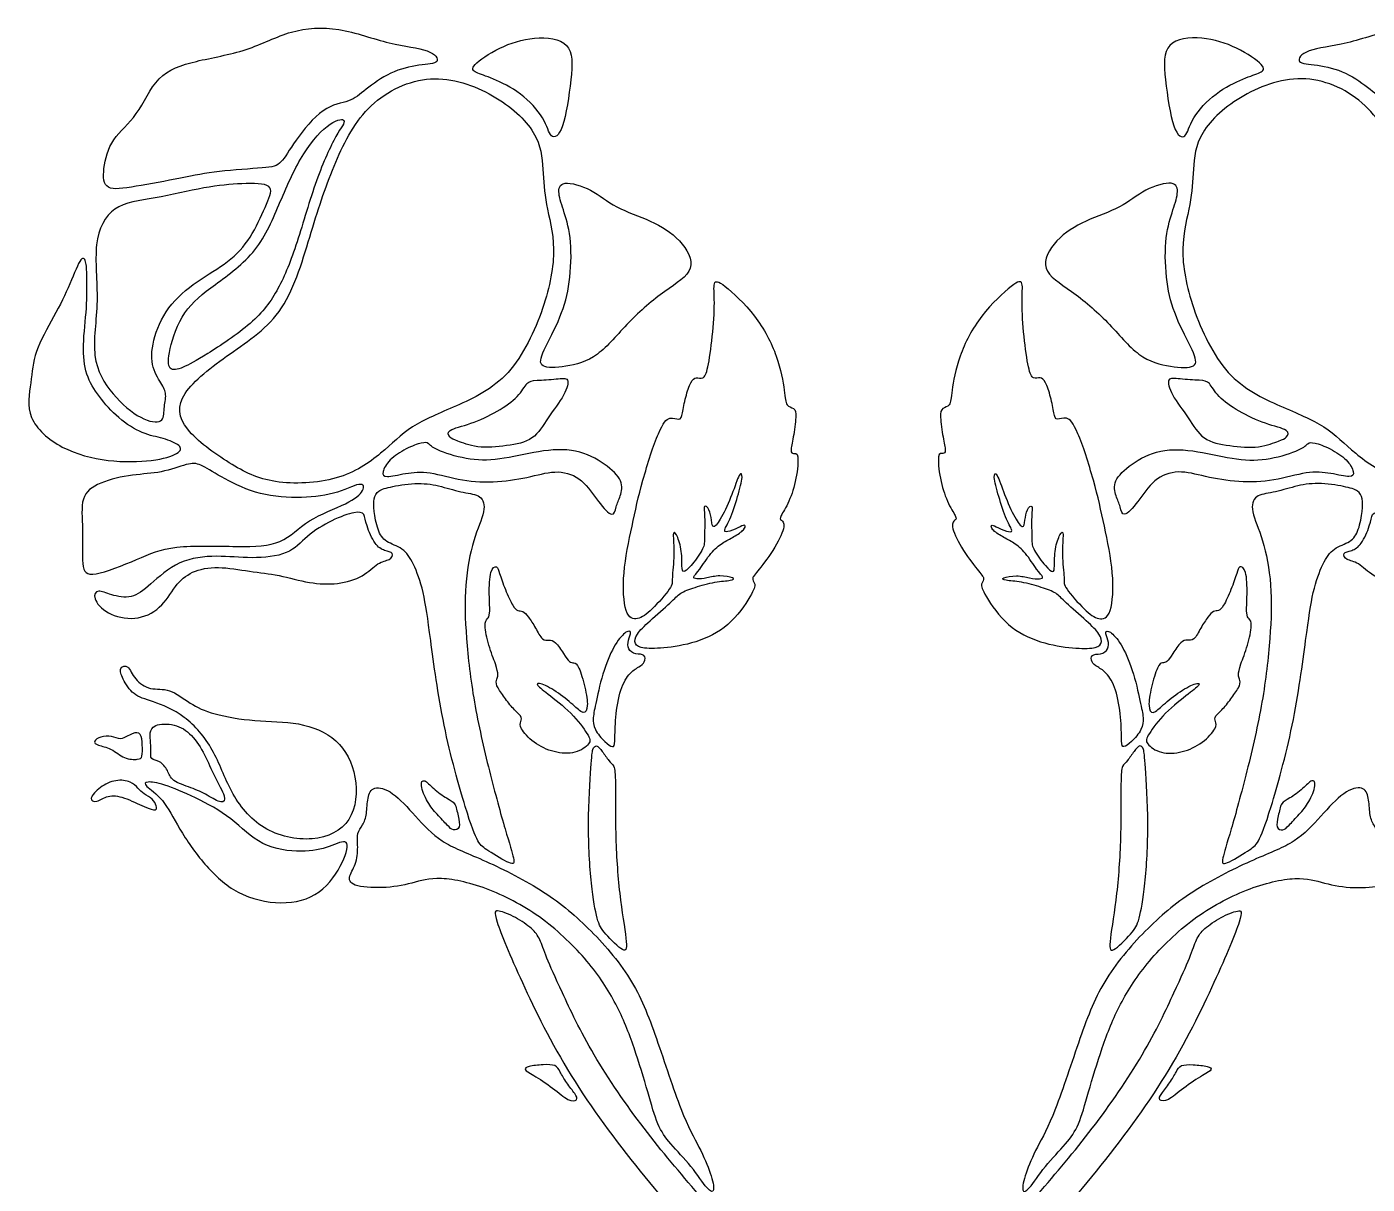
# Model space of a CAD drawing. Header units: millimetres. Extents: x -143 to 143, y -143 to 143.
# Drawn here: x -143.3 to -62.7, y -1.5 to 68.1 of the extents above; entities that cross this region are included whole.
import ezdxf

# ---------------------------------------------------------------- set-up
doc = ezdxf.new("R2010")
doc.units = ezdxf.units.MM
doc.header["$MEASUREMENT"] = 0
doc.layers.add('Default', color=18, linetype='Continuous')

msp = doc.modelspace()

# ---------------------------------------------------------------- linework, layer by layer
at = {"layer": 'Default', "color": 5}
for points in [[(-136.692, 58.547), (-135.894, 58.684), (-133.838, 59.052), (-131.891, 59.48), (-128.716, 59.649), (-127.984, 59.817), (-127.253, 61.168), (-125.408, 63.451), (-123.788, 63.586), (-122.978, 64.315), (-121.426, 65.462), (-119.604, 65.907), (-118.295, 65.907), (-118.885, 66.817), (-121.342, 67.013), (-124.567, 68.203), (-127.401, 68.022), (-129.963, 66.636), (-133.234, 66.108), (-135.517, 65.314), (-136.587, 62.676), (-138.23, 61.471), (-138.727, 59.511), (-138.622, 58.23), (-137.489, 58.41), (-136.692, 58.547)], [(-48.639, 58.547), (-49.436, 58.684), (-51.492, 59.052), (-53.44, 59.48), (-56.614, 59.649), (-57.346, 59.817), (-58.077, 61.168), (-59.923, 63.451), (-61.542, 63.586), (-62.352, 64.315), (-63.904, 65.462), (-65.726, 65.907), (-67.035, 65.907), (-66.445, 66.817), (-63.989, 67.013), (-60.763, 68.203), (-57.93, 68.022), (-55.367, 66.636), (-52.097, 66.108), (-49.813, 65.314), (-48.743, 62.676), (-47.1, 61.471), (-46.603, 59.511), (-46.709, 58.23), (-47.841, 58.41), (-48.639, 58.547)], [(-115.202, 64.993), (-114.734, 64.8), (-113.534, 64.218), (-112.044, 62.596), (-111.807, 61.324), (-111.005, 61.644), (-110.476, 65.171), (-110.396, 67.335), (-112.769, 67.623), (-114.885, 66.934), (-116.648, 65.732), (-116.343, 65.379), (-115.67, 65.187), (-115.202, 64.993)], [(-70.128, 64.993), (-70.596, 64.8), (-71.796, 64.218), (-73.286, 62.596), (-73.523, 61.324), (-74.325, 61.644), (-74.854, 65.171), (-74.934, 67.335), (-72.561, 67.623), (-70.446, 66.934), (-68.682, 65.732), (-68.987, 65.379), (-69.66, 65.187), (-70.128, 64.993)], [(-131.089, 41.904), (-130.181, 41.337), (-128.617, 40.546), (-124.384, 40.735), (-121.822, 42.487), (-120.258, 44.159), (-117.562, 45.238), (-114.096, 46.876), (-112.02, 51.33), (-111.345, 54.921), (-112.127, 57.563), (-112.208, 59.535), (-112.397, 61.746), (-115.039, 64.173), (-119.003, 65.548), (-122.879, 63.681), (-124.78, 60.074), (-126.148, 55.976), (-127.604, 50.728), (-131.085, 48.513), (-134.33, 46.007), (-134.066, 43.95), (-131.997, 42.471), (-131.089, 41.904)], [(-54.241, 41.904), (-55.15, 41.337), (-56.713, 40.546), (-60.946, 40.735), (-63.508, 42.487), (-65.072, 44.159), (-67.768, 45.238), (-71.235, 46.876), (-73.311, 51.33), (-73.985, 54.921), (-73.203, 57.563), (-73.122, 59.535), (-72.933, 61.746), (-70.291, 64.173), (-66.327, 65.548), (-62.451, 63.681), (-60.55, 60.074), (-59.182, 55.976), (-57.726, 50.728), (-54.245, 48.513), (-51, 46.007), (-51.264, 43.95), (-53.333, 42.471), (-54.241, 41.904)], [(-132.389, 48.483), (-131.66, 48.939), (-129.556, 50.309), (-128.095, 52.275), (-127.032, 54.958), (-125.867, 59.104), (-124.576, 61.868), (-123.908, 62.625), (-124.893, 62.588), (-126.691, 60.694), (-128.035, 57.627), (-129.304, 54.541), (-132.079, 52.541), (-133.927, 51.125), (-134.79, 48.534), (-134.79, 47.377), (-133.927, 47.57), (-133.117, 48.026), (-132.389, 48.483)], [(-128.857, 57.475), (-129.079, 56.961), (-129.642, 55.628), (-130.879, 54.103), (-132.785, 53.021), (-134.695, 51.562), (-135.704, 49.45), (-135.849, 47.716), (-135.138, 46.634), (-134.829, 46.046), (-135.055, 45.17), (-134.983, 44.243), (-136.343, 44.418), (-138.167, 45.933), (-139.498, 48.167), (-138.86, 51.606), (-139.342, 55.257), (-138.196, 57.512), (-135.664, 57.752), (-132.445, 58.542), (-130.304, 58.732), (-128.308, 58.713), (-128.634, 57.989), (-128.857, 57.475)], [(-110.569, 55.181), (-110.506, 54.45), (-110.578, 52.667), (-111.084, 50.734), (-112.313, 48.475), (-112.529, 47.572), (-110.903, 47.644), (-108.916, 48.15), (-107.145, 50.409), (-104.85, 52.342), (-102.862, 53.493), (-103.892, 55.39), (-105.699, 56.51), (-107.922, 57.233), (-109.277, 58.407), (-111.174, 58.949), (-111.355, 58.154), (-110.957, 57.052), (-110.632, 55.912), (-110.569, 55.181)], [(-74.761, 55.181), (-74.825, 54.45), (-74.752, 52.667), (-74.246, 50.734), (-73.018, 48.475), (-72.801, 47.572), (-74.427, 47.644), (-76.415, 48.15), (-78.185, 50.409), (-80.48, 52.342), (-82.468, 53.493), (-81.438, 55.39), (-79.631, 56.51), (-77.408, 57.233), (-76.053, 58.407), (-74.156, 58.949), (-73.975, 58.154), (-74.373, 57.052), (-74.698, 55.912), (-74.761, 55.181)], [(-139.664, 52.963), (-139.659, 52.521), (-139.623, 51.32), (-139.947, 48.889), (-139.753, 47.163), (-138.965, 45.9), (-137.793, 44.556), (-136.266, 43.595), (-135.07, 43.414), (-133.917, 42.933), (-134.024, 42.474), (-135.572, 41.973), (-138.369, 41.919), (-141.252, 42.656), (-143.419, 44.577), (-142.97, 46.808), (-142.89, 48.524), (-141.605, 50.727), (-140.623, 52.704), (-139.968, 54.501), (-139.654, 53.972), (-139.669, 53.405), (-139.664, 52.963)], [(-104.739, 30.788), (-104.154, 30.853), (-102.748, 31.104), (-100.79, 32.205), (-99.472, 34.276), (-99.453, 34.653), (-99.708, 34.935), (-99.359, 35.311), (-98.188, 36.838), (-97.582, 38.251), (-97.93, 38.45), (-98.009, 38.599), (-97.407, 39.513), (-96.954, 40.945), (-96.818, 42.549), (-97.184, 42.424), (-97.372, 42.549), (-97.163, 43.353), (-96.975, 44.794), (-97.079, 45.232), (-97.633, 45.284), (-97.653, 46.036), (-98.038, 48.266), (-99.363, 50.832), (-101.549, 52.834), (-102.019, 52.893), (-101.866, 51.694), (-102.019, 49.484), (-102.313, 47.427), (-102.571, 46.899), (-103.042, 47.098), (-103.312, 46.84), (-103.664, 45.876), (-103.842, 44.793), (-103.973, 44.413), (-104.601, 44.738), (-105.197, 44.121), (-106.302, 40.707), (-106.859, 38.164), (-107.477, 35.217), (-107.325, 32.616), (-106.53, 32.392), (-105.749, 32.957), (-104.377, 34.498), (-104.498, 34.797), (-104.291, 36.404), (-104.448, 37.832), (-104.22, 37.711), (-103.863, 36.747), (-103.876, 35.555), (-103.826, 35.266), (-103.393, 35.569), (-102.528, 36.759), (-102.514, 37.17), (-102.474, 38.797), (-102.588, 39.437), (-102.188, 39.151), (-102.092, 38.416), (-102.016, 37.862), (-101.52, 38.502), (-100.823, 40.009), (-100.393, 41.393), (-100.155, 41.202), (-100.489, 39.914), (-101.005, 38.359), (-101.432, 37.734), (-101.044, 37.734), (-100.268, 38.096), (-100.058, 38.195), (-100.051, 37.899), (-100.742, 37.439), (-101.432, 37.097), (-102.109, 36.551), (-102.856, 35.376), (-103.25, 34.994), (-103.04, 34.896), (-102.382, 34.942), (-101.626, 35.172), (-100.627, 34.962), (-100.837, 34.817), (-101.837, 34.764), (-103.151, 34.403), (-104.026, 34.074), (-104.401, 33.601), (-105.897, 32.306), (-106.653, 31.583), (-106.765, 30.958), (-106.259, 30.715), (-105.324, 30.723), (-104.739, 30.788)], [(-80.592, 30.788), (-81.177, 30.853), (-82.582, 31.104), (-84.54, 32.205), (-85.858, 34.276), (-85.877, 34.653), (-85.623, 34.935), (-85.971, 35.311), (-87.142, 36.838), (-87.748, 38.251), (-87.4, 38.45), (-87.321, 38.599), (-87.923, 39.513), (-88.376, 40.945), (-88.512, 42.549), (-88.146, 42.424), (-87.959, 42.549), (-88.167, 43.353), (-88.355, 44.794), (-88.251, 45.232), (-87.698, 45.284), (-87.677, 46.036), (-87.292, 48.266), (-85.968, 50.832), (-83.781, 52.834), (-83.311, 52.893), (-83.464, 51.694), (-83.311, 49.484), (-83.017, 47.427), (-82.759, 46.899), (-82.289, 47.098), (-82.018, 46.84), (-81.666, 45.876), (-81.488, 44.793), (-81.358, 44.413), (-80.729, 44.738), (-80.133, 44.121), (-79.028, 40.707), (-78.471, 38.164), (-77.854, 35.217), (-78.005, 32.616), (-78.8, 32.392), (-79.582, 32.957), (-80.953, 34.498), (-80.832, 34.797), (-81.039, 36.404), (-80.882, 37.832), (-81.11, 37.711), (-81.467, 36.747), (-81.454, 35.555), (-81.504, 35.266), (-81.937, 35.569), (-82.802, 36.759), (-82.816, 37.17), (-82.856, 38.797), (-82.742, 39.437), (-83.143, 39.151), (-83.238, 38.416), (-83.314, 37.862), (-83.811, 38.502), (-84.507, 40.009), (-84.937, 41.393), (-85.175, 41.202), (-84.841, 39.914), (-84.325, 38.359), (-83.898, 37.734), (-84.286, 37.734), (-85.062, 38.096), (-85.272, 38.195), (-85.279, 37.899), (-84.588, 37.439), (-83.898, 37.097), (-83.221, 36.551), (-82.475, 35.376), (-82.08, 34.994), (-82.29, 34.896), (-82.948, 34.942), (-83.704, 35.172), (-84.703, 34.962), (-84.493, 34.817), (-83.493, 34.764), (-82.179, 34.403), (-81.304, 34.074), (-80.93, 33.601), (-79.433, 32.306), (-78.677, 31.583), (-78.565, 30.958), (-79.072, 30.715), (-80.006, 30.723), (-80.592, 30.788)], [(-117.35, 43.214), (-117.089, 43.11), (-116.253, 42.759), (-114.373, 42.909), (-112.743, 43.223), (-111.966, 44.602), (-110.838, 46.043), (-110.587, 47.084), (-111.327, 46.933), (-112.743, 46.87), (-113.182, 46.808), (-113.646, 45.893), (-114.899, 44.99), (-116.591, 44.201), (-118.096, 43.887), (-117.82, 43.386), (-117.611, 43.319), (-117.35, 43.214)], [(-67.98, 43.214), (-68.242, 43.11), (-69.077, 42.759), (-70.957, 42.909), (-72.587, 43.223), (-73.364, 44.602), (-74.492, 46.043), (-74.743, 47.084), (-74.004, 46.933), (-72.587, 46.87), (-72.148, 46.808), (-71.685, 45.893), (-70.431, 44.99), (-68.739, 44.201), (-67.235, 43.887), (-67.51, 43.386), (-67.719, 43.319), (-67.98, 43.214)], [(-118.546, 42.675), (-118.166, 42.501), (-116.823, 42.062), (-114.923, 42.024), (-112.454, 42.657), (-110.174, 42.784), (-108.426, 41.834), (-107.349, 40.795), (-107.564, 39.87), (-107.856, 39.275), (-107.944, 38.515), (-108.894, 39.49), (-109.819, 40.972), (-111.301, 41.517), (-112.882, 41.064), (-114.949, 40.691), (-117.084, 40.785), (-119.108, 41.418), (-120.511, 41.295), (-121.761, 40.964), (-121.944, 41.295), (-121.515, 42.091), (-120.45, 42.789), (-119.433, 43.157), (-119.102, 43.108), (-118.925, 42.85), (-118.546, 42.675)], [(-66.784, 42.675), (-67.164, 42.501), (-68.507, 42.062), (-70.407, 42.024), (-72.877, 42.657), (-75.157, 42.784), (-76.904, 41.834), (-77.981, 40.795), (-77.766, 39.87), (-77.474, 39.275), (-77.386, 38.515), (-76.436, 39.49), (-75.511, 40.972), (-74.029, 41.517), (-72.448, 41.064), (-70.381, 40.691), (-68.246, 40.785), (-66.222, 41.418), (-64.819, 41.295), (-63.57, 40.964), (-63.386, 41.295), (-63.815, 42.091), (-64.881, 42.789), (-65.898, 43.157), (-66.228, 43.108), (-66.405, 42.85), (-66.784, 42.675)], [(-136.919, 41.156), (-136.287, 41.242), (-135.194, 41.263), (-133.508, 41.906), (-132.896, 41.876), (-131.716, 41.11), (-129.601, 40.006), (-126.987, 39.735), (-124.734, 39.965), (-123.049, 40.839), (-122.896, 40.272), (-123.815, 39.46), (-126.481, 38.51), (-127.86, 36.932), (-130.357, 36.824), (-134.673, 36.997), (-136.447, 36.145), (-139.542, 34.91), (-140.01, 35.535), (-139.848, 37.964), (-140.091, 39.89), (-138.99, 40.748), (-137.552, 41.071), (-136.919, 41.156)], [(-122.374, 38.982), (-122.338, 38.656), (-122.184, 37.816), (-121.719, 37.106), (-120.625, 36.808), (-120.015, 35.913), (-119.392, 34.234), (-119.04, 31.719), (-118.302, 26.094), (-116.755, 20.587), (-116.098, 18.92), (-115.681, 18.668), (-114.014, 17.619), (-113.888, 17.897), (-114.418, 19.514), (-115.454, 23.268), (-116.439, 27.58), (-116.881, 31.448), (-116.969, 34.611), (-116.439, 37.386), (-115.61, 39.074), (-115.905, 39.995), (-116.967, 40.069), (-118.337, 40.501), (-119.663, 40.745), (-121.416, 40.467), (-122.188, 40.246), (-122.4, 39.774), (-122.411, 39.309), (-122.374, 38.982)], [(-62.956, 38.982), (-62.992, 38.656), (-63.147, 37.816), (-63.611, 37.106), (-64.705, 36.808), (-65.315, 35.913), (-65.938, 34.234), (-66.29, 31.719), (-67.028, 26.094), (-68.575, 20.587), (-69.232, 18.92), (-69.649, 18.668), (-71.316, 17.619), (-71.442, 17.897), (-70.912, 19.514), (-69.876, 23.268), (-68.891, 27.58), (-68.449, 31.448), (-68.361, 34.611), (-68.891, 37.386), (-69.72, 39.074), (-69.425, 39.995), (-68.363, 40.069), (-66.993, 40.501), (-65.667, 40.745), (-63.914, 40.467), (-63.142, 40.246), (-62.93, 39.774), (-62.92, 39.309), (-62.956, 38.982)], [(-138.163, 33.963), (-137.816, 33.856), (-136.934, 33.686), (-135.941, 34.475), (-134.16, 36.103), (-131.806, 36.359), (-129.778, 36.113), (-127.43, 36.343), (-126.506, 37.498), (-124.904, 38.492), (-123.434, 39.006), (-122.925, 38.878), (-122.9, 38.204), (-122.324, 36.909), (-121.75, 36.594), (-121.159, 36.509), (-121.388, 36.022), (-122.152, 35.963), (-122.966, 35.029), (-124.578, 34.56), (-126.235, 34.624), (-128.132, 35.182), (-129.828, 35.345), (-131.814, 35.714), (-133.404, 35.402), (-134.347, 34.553), (-135.181, 33.083), (-136.735, 32.362), (-138.519, 32.772), (-139.359, 33.81), (-139.015, 34.325), (-138.51, 34.069), (-138.163, 33.963)], [(-47.167, 33.963), (-47.514, 33.856), (-48.396, 33.686), (-49.389, 34.475), (-51.17, 36.103), (-53.525, 36.359), (-55.552, 36.113), (-57.9, 36.343), (-58.825, 37.498), (-60.427, 38.492), (-61.896, 39.006), (-62.405, 38.878), (-62.431, 38.204), (-63.007, 36.909), (-63.58, 36.594), (-64.172, 36.509), (-63.942, 36.022), (-63.179, 35.963), (-62.364, 35.029), (-60.752, 34.56), (-59.096, 34.624), (-57.198, 35.182), (-55.502, 35.345), (-53.516, 35.714), (-51.926, 35.402), (-50.983, 34.553), (-50.149, 33.083), (-48.596, 32.362), (-46.811, 32.772), (-45.972, 33.81), (-46.315, 34.325), (-46.82, 34.069), (-47.167, 33.963)], [(-115.476, 30.921), (-115.348, 30.494), (-115.024, 29.709), (-114.897, 29.074), (-114.994, 28.908), (-115.092, 28.536), (-114.604, 27.882), (-114.096, 27.149), (-113.461, 26.632), (-113.549, 26.339), (-113.676, 25.997), (-112.826, 25.02), (-111.556, 24.434), (-110.237, 24.366), (-109.309, 25.02), (-109.427, 25.46), (-110.452, 26.847), (-112.083, 28.116), (-112.718, 28.605), (-112.406, 28.702), (-111.283, 28.077), (-110.237, 27.198), (-109.768, 26.729), (-109.475, 27.169), (-109.671, 28.361), (-110.081, 29.757), (-110.374, 29.904), (-110.618, 29.836), (-110.96, 30.392), (-111.495, 31.19), (-111.86, 31.258), (-112.26, 31.156), (-112.668, 31.98), (-113.118, 32.681), (-113.432, 33.004), (-113.747, 32.979), (-114.002, 33.191), (-114.512, 34.283), (-114.877, 35.345), (-114.962, 35.728), (-115.429, 35.541), (-115.472, 33.926), (-115.387, 32.694), (-115.574, 32.524), (-115.786, 32.269), (-115.603, 31.348), (-115.476, 30.921)], [(-69.855, 30.921), (-69.982, 30.494), (-70.307, 29.709), (-70.434, 29.074), (-70.336, 28.908), (-70.238, 28.536), (-70.727, 27.882), (-71.235, 27.149), (-71.869, 26.632), (-71.782, 26.339), (-71.655, 25.997), (-72.504, 25.02), (-73.774, 24.434), (-75.093, 24.366), (-76.021, 25.02), (-75.904, 25.46), (-74.878, 26.847), (-73.247, 28.116), (-72.612, 28.605), (-72.924, 28.702), (-74.048, 28.077), (-75.093, 27.198), (-75.562, 26.729), (-75.855, 27.169), (-75.659, 28.361), (-75.249, 29.757), (-74.956, 29.904), (-74.712, 29.836), (-74.37, 30.392), (-73.835, 31.19), (-73.47, 31.258), (-73.07, 31.156), (-72.663, 31.98), (-72.212, 32.681), (-71.898, 33.004), (-71.583, 32.979), (-71.328, 33.191), (-70.819, 34.283), (-70.453, 35.345), (-70.368, 35.728), (-69.901, 35.541), (-69.858, 33.926), (-69.943, 32.694), (-69.756, 32.524), (-69.544, 32.269), (-69.728, 31.348), (-69.855, 30.921)], [(-109.014, 27.601), (-108.906, 28.095), (-108.589, 29.493), (-107.87, 31.103), (-107.173, 31.834), (-106.856, 31.768), (-107.121, 31.243), (-107.149, 30.652), (-106.67, 30.359), (-106.042, 30.405), (-106.079, 29.884), (-106.414, 29.638), (-107.075, 29.265), (-107.642, 28.172), (-107.907, 26.3), (-107.884, 24.988), (-107.986, 24.732), (-108.465, 25.044), (-109.187, 25.881), (-109.233, 26.533), (-109.121, 27.108), (-109.014, 27.601)], [(-76.316, 27.601), (-76.424, 28.095), (-76.741, 29.493), (-77.46, 31.103), (-78.158, 31.834), (-78.474, 31.768), (-78.209, 31.243), (-78.181, 30.652), (-78.66, 30.359), (-79.288, 30.405), (-79.251, 29.884), (-78.916, 29.638), (-78.255, 29.265), (-77.688, 28.172), (-77.423, 26.3), (-77.446, 24.988), (-77.344, 24.732), (-76.865, 25.044), (-76.144, 25.881), (-76.097, 26.533), (-76.209, 27.108), (-76.316, 27.601)], [(-137.465, 28.876), (-137.322, 28.59), (-136.891, 27.878), (-135.812, 27.608), (-133.762, 26.799), (-131.949, 24.695), (-131.12, 22.089), (-129.23, 19.669), (-125.973, 18.96), (-123.533, 20.147), (-123.302, 23.09), (-124.476, 25.394), (-126.895, 26.357), (-129.551, 26.312), (-132.169, 26.767), (-133.452, 27.381), (-134.702, 28.385), (-135.852, 28.184), (-136.823, 28.854), (-137.158, 29.803), (-137.749, 29.591), (-137.609, 29.161), (-137.465, 28.876)], [(-135.837, 25.211), (-135.822, 25.025), (-135.783, 24.509), (-135.877, 24.039), (-135.263, 23.996), (-134.757, 23.389), (-134.612, 22.753), (-133.348, 22.355), (-132.408, 21.922), (-131.49, 21.329), (-131.237, 21.705), (-132.011, 23.02), (-132.538, 24.343), (-133.326, 25.586), (-134.36, 26.236), (-135.697, 26.171), (-135.877, 25.629), (-135.853, 25.398), (-135.837, 25.211)], [(-136.445, 25.551), (-136.349, 25.424), (-136.318, 24.929), (-136.306, 24.138), (-136.505, 24.05), (-137.412, 24.039), (-138.191, 24.753), (-139.052, 24.888), (-139.303, 25.145), (-138.853, 25.426), (-138.132, 25.514), (-137.652, 25.151), (-136.891, 25.69), (-136.54, 25.678), (-136.445, 25.551)], [(-109.337, 23.523), (-109.389, 22.77), (-109.57, 20.191), (-109.331, 16.305), (-108.96, 14.253), (-108.614, 13.671), (-107.227, 12.272), (-107.128, 12.916), (-107.66, 15.863), (-107.895, 19.612), (-107.846, 22.995), (-107.933, 23.701), (-108.242, 23.924), (-108.675, 24.568), (-109.01, 24.976), (-109.257, 24.704), (-109.285, 24.275), (-109.337, 23.523)], [(-75.993, 23.523), (-75.941, 22.77), (-75.76, 20.191), (-76, 16.305), (-76.37, 14.253), (-76.717, 13.671), (-78.103, 12.272), (-78.202, 12.916), (-77.67, 15.863), (-77.435, 19.612), (-77.484, 22.995), (-77.398, 23.701), (-77.088, 23.924), (-76.655, 24.568), (-76.32, 24.976), (-76.073, 24.704), (-76.045, 24.275), (-75.993, 23.523)], [(-136.588, 22.321), (-136.467, 22.193), (-136.245, 21.975), (-135.665, 21.688), (-135.465, 21.221), (-135.425, 20.954), (-136.092, 21.121), (-137.479, 21.835), (-138.413, 21.921), (-139.08, 21.421), (-139.594, 21.634), (-138.88, 22.422), (-137.913, 22.869), (-136.966, 22.742), (-136.708, 22.448), (-136.588, 22.321)], [(-133.118, 21.735), (-132.415, 21.396), (-130.905, 20.581), (-129.234, 18.748), (-126.611, 18.41), (-125.029, 18.765), (-123.82, 19.4), (-124.116, 17.97), (-125.529, 15.83), (-127.923, 15.212), (-130.689, 15.872), (-132.611, 17.673), (-134.187, 19.939), (-135.051, 21.746), (-136.279, 22.516), (-136.115, 22.755), (-135.127, 22.612), (-133.822, 22.073), (-133.118, 21.735)], [(-119.162, 21.51), (-118.987, 21.202), (-118.62, 20.762), (-117.909, 20.031), (-117.65, 19.74), (-117.152, 19.902), (-117.339, 20.627), (-117.488, 21.5), (-117.954, 21.649), (-118.86, 22.309), (-119.377, 22.911), (-119.669, 22.606), (-119.336, 21.817), (-119.162, 21.51)], [(-66.168, 21.51), (-66.343, 21.202), (-66.71, 20.762), (-67.422, 20.031), (-67.68, 19.74), (-68.179, 19.902), (-67.991, 20.627), (-67.842, 21.5), (-67.376, 21.649), (-66.47, 22.309), (-65.953, 22.911), (-65.662, 22.606), (-65.994, 21.817), (-66.168, 21.51)], [(-109.591, 11.918), (-108.854, 11.043), (-107.74, 9.332), (-106.713, 6.733), (-105.875, 3.901), (-105.338, 1.964), (-104.643, 0.984), (-103.255, -0.434), (-102.277, -1.95), (-101.866, -2.048), (-102.081, -0.923), (-102.785, 0.691), (-103.841, 2.5), (-105.442, 7.519), (-106.788, 10.923), (-109.503, 14.028), (-112.179, 16.249), (-116.11, 18.179), (-118.415, 19.018), (-119.902, 20.645), (-121.301, 22.196), (-122.483, 22.489), (-122.801, 21.764), (-122.801, 20.747), (-123.055, 20.073), (-123.436, 19.628), (-123.347, 18.967), (-123.398, 17.823), (-123.945, 16.997), (-123.818, 16.425), (-121.847, 16.26), (-120.068, 16.578), (-118.606, 17.087), (-115.452, 16.362), (-112.161, 14.582), (-110.328, 12.793), (-109.591, 11.918)], [(-75.739, 11.918), (-76.476, 11.043), (-77.591, 9.332), (-78.617, 6.733), (-79.455, 3.901), (-79.993, 1.964), (-80.687, 0.984), (-82.076, -0.434), (-83.054, -1.95), (-83.464, -2.048), (-83.249, -0.923), (-82.545, 0.691), (-81.489, 2.5), (-79.888, 7.519), (-78.542, 10.923), (-75.827, 14.028), (-73.152, 16.249), (-69.22, 18.179), (-66.915, 19.018), (-65.428, 20.645), (-64.029, 22.196), (-62.847, 22.489), (-62.53, 21.764), (-62.53, 20.747), (-62.275, 20.073), (-61.894, 19.628), (-61.983, 18.967), (-61.932, 17.823), (-61.385, 16.997), (-61.513, 16.425), (-63.483, 16.26), (-65.263, 16.578), (-66.725, 17.087), (-69.878, 16.362), (-73.169, 14.582), (-75.002, 12.793), (-75.739, 11.918)], [(-111.056, 10.003), (-110.604, 9.028), (-109.361, 6.382), (-106.16, 1.719), (-102.875, -2.116), (-99.512, -6.002), (-96.817, -11.177), (-94.826, -17.278), (-94.245, -19.174), (-93.095, -20.254), (-93.303, -21.251), (-94.037, -23.965), (-93.829, -27.218), (-93.857, -28.298), (-94.577, -28.99), (-94.452, -30.236), (-94.616, -30.929), (-95.26, -30.498), (-95.936, -28.954), (-95.23, -28.365), (-94.833, -26.895), (-95.892, -23.336), (-96.904, -18.086), (-98.59, -12.242), (-101.761, -6.125), (-106.432, -0.805), (-110.758, 5.012), (-113.683, 10.952), (-115.292, 14.886), (-115.012, 15.026), (-113.872, 14.587), (-112.817, 13.839), (-112.397, 13.279), (-112.07, 12.233), (-111.507, 10.978), (-111.056, 10.003)], [(-74.275, 10.003), (-74.726, 9.028), (-75.97, 6.382), (-79.17, 1.719), (-82.455, -2.116), (-85.818, -6.002), (-88.514, -11.177), (-90.504, -17.278), (-91.086, -19.174), (-92.235, -20.254), (-92.027, -21.251), (-91.293, -23.965), (-91.501, -27.218), (-91.473, -28.298), (-90.753, -28.99), (-90.878, -30.236), (-90.715, -30.929), (-90.07, -30.498), (-89.394, -28.954), (-90.1, -28.365), (-90.497, -26.895), (-89.438, -23.336), (-88.426, -18.086), (-86.74, -12.242), (-83.569, -6.125), (-78.898, -0.805), (-74.572, 5.012), (-71.647, 10.952), (-70.038, 14.886), (-70.318, 15.026), (-71.458, 14.587), (-72.513, 13.839), (-72.934, 13.279), (-73.26, 12.233), (-73.823, 10.978), (-74.275, 10.003)], [(-111.183, 5.238), (-111.085, 5.055), (-110.82, 4.593), (-110.248, 3.89), (-110.093, 3.527), (-110.67, 3.439), (-111.567, 4.264), (-112.923, 5.132), (-113.393, 5.384), (-113.186, 5.603), (-112.184, 5.69), (-111.409, 5.69), (-111.282, 5.421), (-111.183, 5.238)], [(-74.147, 5.238), (-74.245, 5.055), (-74.51, 4.593), (-75.082, 3.89), (-75.237, 3.527), (-74.66, 3.439), (-73.763, 4.264), (-72.408, 5.132), (-71.937, 5.384), (-72.145, 5.603), (-73.146, 5.69), (-73.921, 5.69), (-74.049, 5.421), (-74.147, 5.238)]]:
    msp.add_open_spline(points, degree=3, dxfattribs=at)

doc.saveas('drawing.dxf')
